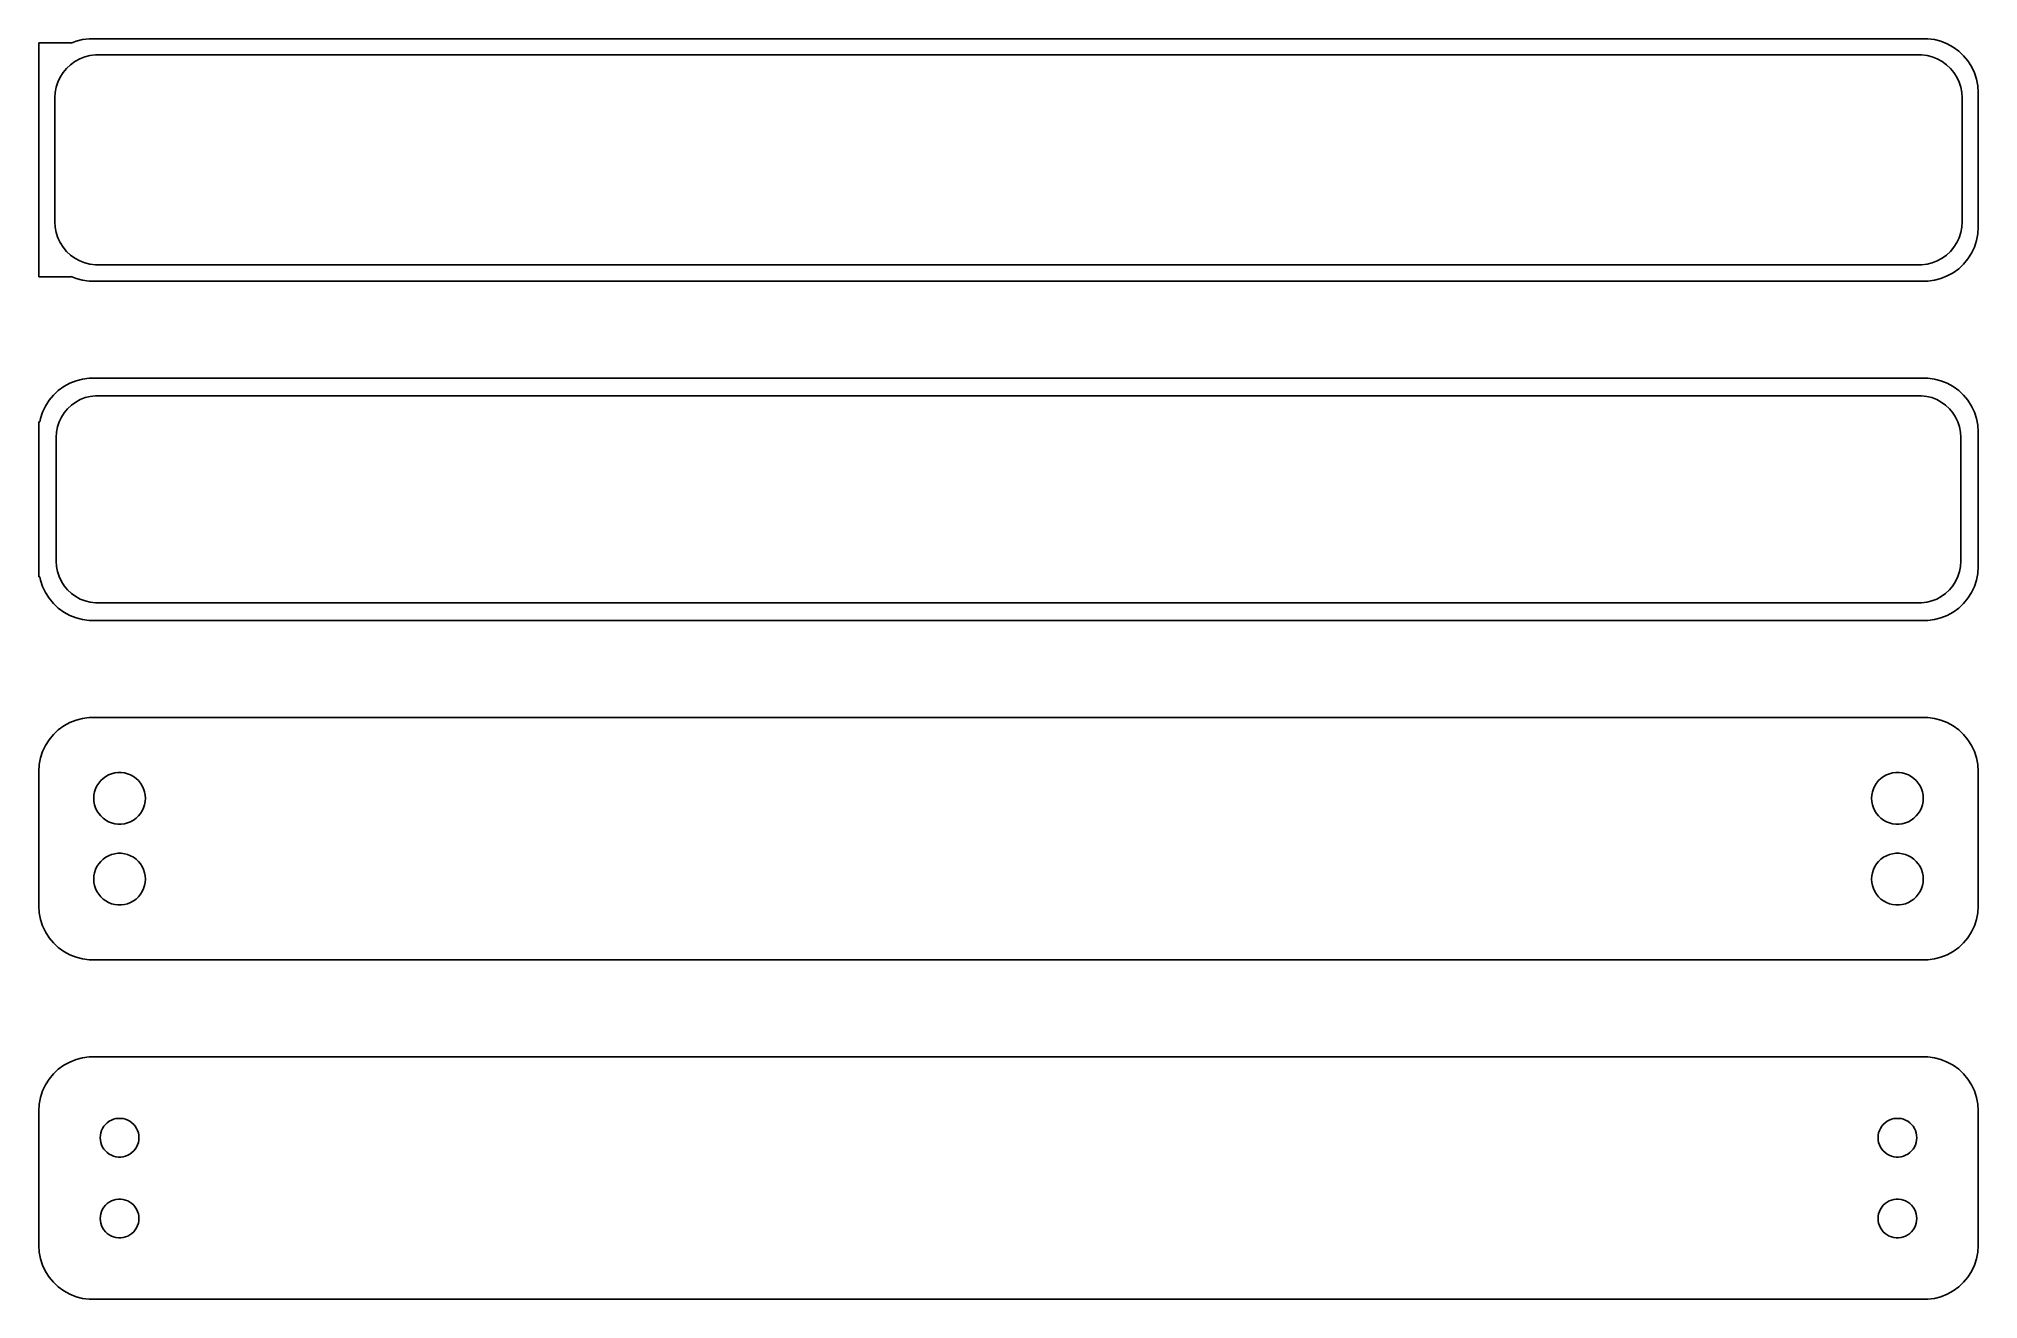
# Model space of a CAD drawing. Header units: metres. Extents: x -90 to 90, y 83 to 200.
import ezdxf

# ---------------------------------------------------------------- set-up
doc = ezdxf.new("R2010")
doc.units = ezdxf.units.M

msp = doc.modelspace()

# ---------------------------------------------------------------- linework, layer by layer
for p, q in [((-87, 199.865), (-90, 199.865)), ((-90, 199.865), (-90, 178.135)), ((-86.5451, 200.005), (-87, 199.825)), ((-87, 199.825), (-87, 199.865)), ((-85.9369, 200.161), (-86.5451, 200.005)), ((-85.3139, 200.24), (-85.9369, 200.161)), ((85.3139, 200.24), (-85.3139, 200.24)), ((85.9369, 200.161), (85.3139, 200.24)), ((86.5451, 200.005), (85.9369, 200.161)), ((87.1289, 199.774), (86.5451, 200.005)), ((-87.0497, 197.832), (-86.6433, 198.127)), ((-86.6433, 198.127), (-86.2031, 198.369)), ((-86.2031, 198.369), (-85.7361, 198.554)), ((-85.7361, 198.554), (-85.2495, 198.679)), ((-85.2495, 198.679), (-84.7512, 198.742)), ((-84.7512, 198.742), (84.7512, 198.742)), ((84.7512, 198.742), (85.2495, 198.679)), ((85.2495, 198.679), (85.7361, 198.554)), ((85.7361, 198.554), (86.2031, 198.369)), ((86.2031, 198.369), (86.6433, 198.127)), ((86.6433, 198.127), (87.0497, 197.832)), ((87.6791, 199.472), (87.1289, 199.774)), ((88.1871, 199.103), (87.6791, 199.472)), ((88.6448, 198.673), (88.1871, 199.103)), ((89.0451, 198.189), (88.6448, 198.673)), ((89.3815, 197.659), (89.0451, 198.189)), ((-88.3743, 195.745), (-88.2191, 196.222)), ((-88.2191, 196.222), (-88.0052, 196.677)), ((-88.0052, 196.677), (-87.7361, 197.101)), ((-87.7361, 197.101), (-87.4159, 197.488)), ((-87.4159, 197.488), (-87.0497, 197.832)), ((87.0497, 197.832), (87.4159, 197.488)), ((87.4159, 197.488), (87.7361, 197.101)), ((87.7361, 197.101), (88.0052, 196.677)), ((88.0052, 196.677), (88.2191, 196.222)), ((88.2191, 196.222), (88.3743, 195.745)), ((89.6489, 197.091), (89.3815, 197.659)), ((89.8429, 196.493), (89.6489, 197.091)), ((89.9606, 195.877), (89.8429, 196.493)), ((-88.5, 194.75), (-88.4685, 195.251)), ((-88.5, 183.25), (-88.5, 194.75)), ((-88.4685, 195.251), (-88.3743, 195.745)), ((88.3743, 195.745), (88.4685, 195.251)), ((88.4685, 195.251), (88.5, 194.75)), ((88.5, 194.75), (88.5, 183.25)), ((90, 195.25), (89.9606, 195.877)), ((90, 182.75), (90, 195.25)), ((-88.4685, 182.749), (-88.5, 183.25)), ((-88.3743, 182.255), (-88.4685, 182.749)), ((-88.2191, 181.778), (-88.3743, 182.255)), ((88.3743, 182.255), (88.2191, 181.778)), ((88.4685, 182.749), (88.3743, 182.255)), ((88.5, 183.25), (88.4685, 182.749)), ((89.8429, 181.507), (89.9606, 182.123)), ((89.9606, 182.123), (90, 182.75)), ((-88.0052, 181.323), (-88.2191, 181.778)), ((-87.7361, 180.899), (-88.0052, 181.323)), ((-87.4159, 180.512), (-87.7361, 180.899)), ((-87.0497, 180.168), (-87.4159, 180.512)), ((-86.6433, 179.873), (-87.0497, 180.168)), ((87.0497, 180.168), (86.6433, 179.873)), ((87.4159, 180.512), (87.0497, 180.168)), ((87.7361, 180.899), (87.4159, 180.512)), ((88.0052, 181.323), (87.7361, 180.899)), ((88.2191, 181.778), (88.0052, 181.323)), ((89.0451, 179.811), (89.3815, 180.341)), ((89.3815, 180.341), (89.6489, 180.909)), ((89.6489, 180.909), (89.8429, 181.507)), ((-86.2031, 179.631), (-86.6433, 179.873)), ((-85.7361, 179.446), (-86.2031, 179.631)), ((-85.2495, 179.321), (-85.7361, 179.446)), ((-84.7512, 179.258), (-85.2495, 179.321)), ((84.7512, 179.258), (-84.7512, 179.258)), ((85.2495, 179.321), (84.7512, 179.258)), ((85.7361, 179.446), (85.2495, 179.321)), ((86.2031, 179.631), (85.7361, 179.446)), ((86.6433, 179.873), (86.2031, 179.631)), ((86.5451, 177.995), (87.1289, 178.226)), ((87.1289, 178.226), (87.6791, 178.528)), ((87.6791, 178.528), (88.1871, 178.897)), ((88.1871, 178.897), (88.6448, 179.327)), ((88.6448, 179.327), (89.0451, 179.811)), ((-90, 178.135), (-87, 178.135)), ((-87, 178.135), (-87, 178.175)), ((-87, 178.175), (-86.5451, 177.995)), ((-86.5451, 177.995), (-85.9369, 177.839)), ((-85.9369, 177.839), (-85.3139, 177.76)), ((-85.3139, 177.76), (85.3139, 177.76)), ((85.3139, 177.76), (85.9369, 177.839)), ((85.9369, 177.839), (86.5451, 177.995)), ((-88.1871, 167.603), (-88.6448, 167.173)), ((-87.6791, 167.972), (-88.1871, 167.603)), ((-87.1289, 168.274), (-87.6791, 167.972)), ((-86.5451, 168.505), (-87.1289, 168.274)), ((-85.9369, 168.661), (-86.5451, 168.505)), ((-85.3139, 168.74), (-85.9369, 168.661)), ((85.3139, 168.74), (-85.3139, 168.74)), ((85.9369, 168.661), (85.3139, 168.74)), ((86.5451, 168.505), (85.9369, 168.661)), ((87.1289, 168.274), (86.5451, 168.505)), ((87.6791, 167.972), (87.1289, 168.274)), ((88.1871, 167.603), (87.6791, 167.972)), ((88.6448, 167.173), (88.1871, 167.603)), ((-89.3815, 166.159), (-89.6489, 165.591)), ((-89.0451, 166.689), (-89.3815, 166.159)), ((-88.6448, 167.173), (-89.0451, 166.689)), ((-87.633, 165.526), (-87.323, 165.901)), ((-87.323, 165.901), (-86.9685, 166.234)), ((-86.9685, 166.234), (-86.5751, 166.52)), ((-86.5751, 166.52), (-86.1489, 166.754)), ((-86.1489, 166.754), (-85.6967, 166.933)), ((-85.6967, 166.933), (-85.2256, 167.054)), ((-85.2256, 167.054), (-84.7432, 167.115)), ((-84.7432, 167.115), (84.7432, 167.115)), ((84.7432, 167.115), (85.2256, 167.054)), ((85.2256, 167.054), (85.6967, 166.933)), ((85.6967, 166.933), (86.1489, 166.754)), ((86.1489, 166.754), (86.5751, 166.52)), ((86.5751, 166.52), (86.9685, 166.234)), ((86.9685, 166.234), (87.323, 165.901)), ((87.323, 165.901), (87.633, 165.526)), ((89.0451, 166.689), (88.6448, 167.173)), ((89.3815, 166.159), (89.0451, 166.689)), ((89.6489, 165.591), (89.3815, 166.159)), ((-89.9, 164.694), (-90, 164.694)), ((-90, 164.694), (-90, 150.306)), ((-89.8429, 164.993), (-89.9, 164.694)), ((-89.6489, 165.591), (-89.8429, 164.993)), ((-88.3421, 163.735), (-88.251, 164.213)), ((-88.251, 164.213), (-88.1007, 164.676)), ((-88.1007, 164.676), (-87.8936, 165.116)), ((-87.8936, 165.116), (-87.633, 165.526)), ((87.633, 165.526), (87.8936, 165.116)), ((87.8936, 165.116), (88.1007, 164.676)), ((88.1007, 164.676), (88.251, 164.213)), ((88.251, 164.213), (88.3421, 163.735)), ((89.8429, 164.993), (89.6489, 165.591)), ((89.9606, 164.377), (89.8429, 164.993)), ((90, 163.75), (89.9606, 164.377)), ((-88.3726, 163.25), (-88.3421, 163.735)), ((-88.3726, 151.75), (-88.3726, 163.25)), ((88.3421, 163.735), (88.3726, 163.25)), ((88.3726, 163.25), (88.3726, 151.75)), ((90, 151.25), (90, 163.75)), ((-88.3421, 151.265), (-88.3726, 151.75)), ((-88.251, 150.787), (-88.3421, 151.265)), ((88.3421, 151.265), (88.251, 150.787)), ((88.3726, 151.75), (88.3421, 151.265)), ((89.9606, 150.623), (90, 151.25)), ((-90, 150.306), (-89.9, 150.306)), ((-89.9, 150.306), (-89.8429, 150.007)), ((-89.8429, 150.007), (-89.6489, 149.409)), ((-89.6489, 149.409), (-89.3815, 148.841)), ((-88.1007, 150.324), (-88.251, 150.787)), ((-87.8936, 149.884), (-88.1007, 150.324)), ((-87.633, 149.474), (-87.8936, 149.884)), ((-87.323, 149.099), (-87.633, 149.474)), ((87.633, 149.474), (87.323, 149.099)), ((87.8936, 149.884), (87.633, 149.474)), ((88.1007, 150.324), (87.8936, 149.884)), ((88.251, 150.787), (88.1007, 150.324)), ((89.3815, 148.841), (89.6489, 149.409)), ((89.6489, 149.409), (89.8429, 150.007)), ((89.8429, 150.007), (89.9606, 150.623)), ((-89.3815, 148.841), (-89.0451, 148.311)), ((-89.0451, 148.311), (-88.6448, 147.827)), ((-88.6448, 147.827), (-88.1871, 147.397)), ((-86.9685, 148.766), (-87.323, 149.099)), ((-86.5751, 148.48), (-86.9685, 148.766)), ((-86.1489, 148.246), (-86.5751, 148.48)), ((-85.6967, 148.067), (-86.1489, 148.246)), ((-85.2256, 147.946), (-85.6967, 148.067)), ((-84.7432, 147.885), (-85.2256, 147.946)), ((84.7432, 147.885), (-84.7432, 147.885)), ((85.2256, 147.946), (84.7432, 147.885)), ((85.6967, 148.067), (85.2256, 147.946)), ((86.1489, 148.246), (85.6967, 148.067)), ((86.5751, 148.48), (86.1489, 148.246)), ((86.9685, 148.766), (86.5751, 148.48)), ((87.323, 149.099), (86.9685, 148.766)), ((88.1871, 147.397), (88.6448, 147.827)), ((88.6448, 147.827), (89.0451, 148.311)), ((89.0451, 148.311), (89.3815, 148.841)), ((-88.1871, 147.397), (-87.6791, 147.028)), ((-87.6791, 147.028), (-87.1289, 146.726)), ((-87.1289, 146.726), (-86.5451, 146.495)), ((-86.5451, 146.495), (-85.9369, 146.339)), ((-85.9369, 146.339), (-85.3139, 146.26)), ((-85.3139, 146.26), (85.3139, 146.26)), ((85.3139, 146.26), (85.9369, 146.339)), ((85.9369, 146.339), (86.5451, 146.495)), ((86.5451, 146.495), (87.1289, 146.726)), ((87.1289, 146.726), (87.6791, 147.028)), ((87.6791, 147.028), (88.1871, 147.397)), ((-86.5451, 137.005), (-87.1289, 136.774)), ((-85.9369, 137.161), (-86.5451, 137.005)), ((-85.3139, 137.24), (-85.9369, 137.161)), ((85.3139, 137.24), (-85.3139, 137.24)), ((85.9369, 137.161), (85.3139, 137.24)), ((86.5451, 137.005), (85.9369, 137.161)), ((87.1289, 136.774), (86.5451, 137.005)), ((-89.0451, 135.189), (-89.3815, 134.659)), ((-88.6448, 135.673), (-89.0451, 135.189)), ((-88.1871, 136.103), (-88.6448, 135.673)), ((-87.6791, 136.472), (-88.1871, 136.103)), ((-87.1289, 136.774), (-87.6791, 136.472)), ((87.6791, 136.472), (87.1289, 136.774)), ((88.1871, 136.103), (87.6791, 136.472)), ((88.6448, 135.673), (88.1871, 136.103)), ((89.0451, 135.189), (88.6448, 135.673)), ((89.3815, 134.659), (89.0451, 135.189)), ((-89.8429, 133.493), (-89.9606, 132.877)), ((-89.6489, 134.091), (-89.8429, 133.493)), ((-89.3815, 134.659), (-89.6489, 134.091)), ((89.6489, 134.091), (89.3815, 134.659)), ((89.8429, 133.493), (89.6489, 134.091)), ((89.9606, 132.877), (89.8429, 133.493)), ((-89.9606, 132.877), (-90, 132.25)), ((-90, 132.25), (-90, 119.75)), ((-84.2495, 131.393), (-84.0298, 131.599)), ((-84.0298, 131.599), (-83.786, 131.776)), ((-83.786, 131.776), (-83.5219, 131.922)), ((-83.5219, 131.922), (-83.2416, 132.033)), ((-83.2416, 132.033), (-82.9497, 132.107)), ((-82.9497, 132.107), (-82.6507, 132.145)), ((-82.6507, 132.145), (-82.3493, 132.145)), ((-82.3493, 132.145), (-82.0503, 132.107)), ((-82.0503, 132.107), (-81.7584, 132.033)), ((-81.7584, 132.033), (-81.4781, 131.922)), ((-81.4781, 131.922), (-81.214, 131.776)), ((-81.214, 131.776), (-80.9702, 131.599)), ((-80.9702, 131.599), (-80.7505, 131.393)), ((80.7505, 131.393), (80.9702, 131.599)), ((80.9702, 131.599), (81.214, 131.776)), ((81.214, 131.776), (81.4781, 131.922)), ((81.4781, 131.922), (81.7584, 132.033)), ((81.7584, 132.033), (82.0503, 132.107)), ((82.0503, 132.107), (82.3493, 132.145)), ((82.3493, 132.145), (82.6507, 132.145)), ((82.6507, 132.145), (82.9497, 132.107)), ((82.9497, 132.107), (83.2416, 132.033)), ((83.2416, 132.033), (83.5219, 131.922)), ((83.5219, 131.922), (83.786, 131.776)), ((83.786, 131.776), (84.0298, 131.599)), ((84.0298, 131.599), (84.2495, 131.393)), ((90, 132.25), (89.9606, 132.877)), ((90, 119.75), (90, 132.25)), ((-84.9, 129.75), (-84.8811, 130.051)), ((-84.8811, 129.449), (-84.9, 129.75)), ((-84.8811, 130.051), (-84.8246, 130.347)), ((-84.8246, 130.347), (-84.7315, 130.633)), ((-84.7315, 130.633), (-84.6031, 130.906)), ((-84.6031, 130.906), (-84.4416, 131.161)), ((-84.4416, 131.161), (-84.2495, 131.393)), ((-80.7505, 131.393), (-80.5583, 131.161)), ((-80.5583, 131.161), (-80.3969, 130.906)), ((-80.3969, 130.906), (-80.2685, 130.633)), ((-80.2685, 130.633), (-80.1754, 130.347)), ((-80.1754, 130.347), (-80.1189, 130.051)), ((-80.1189, 130.051), (-80.1, 129.75)), ((-80.1, 129.75), (-80.1189, 129.449)), ((80.1, 129.75), (80.1189, 130.051)), ((80.1189, 129.449), (80.1, 129.75)), ((80.1189, 130.051), (80.1754, 130.347)), ((80.1754, 130.347), (80.2685, 130.633)), ((80.2685, 130.633), (80.3969, 130.906)), ((80.3969, 130.906), (80.5583, 131.161)), ((80.5583, 131.161), (80.7505, 131.393)), ((84.2495, 131.393), (84.4416, 131.161)), ((84.4416, 131.161), (84.6031, 130.906)), ((84.6031, 130.906), (84.7315, 130.633)), ((84.7315, 130.633), (84.8246, 130.347)), ((84.8246, 130.347), (84.8811, 130.051)), ((84.8811, 130.051), (84.9, 129.75)), ((84.9, 129.75), (84.8811, 129.449)), ((-84.8246, 129.153), (-84.8811, 129.449)), ((-84.7315, 128.867), (-84.8246, 129.153)), ((-84.6031, 128.594), (-84.7315, 128.867)), ((-84.4416, 128.339), (-84.6031, 128.594)), ((-84.2495, 128.107), (-84.4416, 128.339)), ((-84.0298, 127.901), (-84.2495, 128.107)), ((-83.786, 127.724), (-84.0298, 127.901)), ((-80.9702, 127.901), (-81.214, 127.724)), ((-80.7505, 128.107), (-80.9702, 127.901)), ((-80.5583, 128.339), (-80.7505, 128.107)), ((-80.3969, 128.594), (-80.5583, 128.339)), ((-80.2685, 128.867), (-80.3969, 128.594)), ((-80.1754, 129.153), (-80.2685, 128.867)), ((-80.1189, 129.449), (-80.1754, 129.153)), ((80.1754, 129.153), (80.1189, 129.449)), ((80.2685, 128.867), (80.1754, 129.153)), ((80.3969, 128.594), (80.2685, 128.867)), ((80.5583, 128.339), (80.3969, 128.594)), ((80.7505, 128.107), (80.5583, 128.339)), ((80.9702, 127.901), (80.7505, 128.107)), ((81.214, 127.724), (80.9702, 127.901)), ((84.0298, 127.901), (83.786, 127.724)), ((84.2495, 128.107), (84.0298, 127.901)), ((84.4416, 128.339), (84.2495, 128.107)), ((84.6031, 128.594), (84.4416, 128.339)), ((84.7315, 128.867), (84.6031, 128.594)), ((84.8246, 129.153), (84.7315, 128.867)), ((84.8811, 129.449), (84.8246, 129.153)), ((-83.5219, 127.578), (-83.786, 127.724)), ((-83.2416, 127.467), (-83.5219, 127.578)), ((-82.9497, 127.393), (-83.2416, 127.467)), ((-82.6507, 127.355), (-82.9497, 127.393)), ((-82.3493, 127.355), (-82.6507, 127.355)), ((-82.0503, 127.393), (-82.3493, 127.355)), ((-81.7584, 127.467), (-82.0503, 127.393)), ((-81.4781, 127.578), (-81.7584, 127.467)), ((-81.214, 127.724), (-81.4781, 127.578)), ((81.4781, 127.578), (81.214, 127.724)), ((81.7584, 127.467), (81.4781, 127.578)), ((82.0503, 127.393), (81.7584, 127.467)), ((82.3493, 127.355), (82.0503, 127.393)), ((82.6507, 127.355), (82.3493, 127.355)), ((82.9497, 127.393), (82.6507, 127.355)), ((83.2416, 127.467), (82.9497, 127.393)), ((83.5219, 127.578), (83.2416, 127.467)), ((83.786, 127.724), (83.5219, 127.578)), ((-84.0298, 124.099), (-83.786, 124.276)), ((-83.786, 124.276), (-83.5219, 124.422)), ((-83.5219, 124.422), (-83.2416, 124.533)), ((-83.2416, 124.533), (-82.9497, 124.607)), ((-82.9497, 124.607), (-82.6507, 124.645)), ((-82.6507, 124.645), (-82.3493, 124.645)), ((-82.3493, 124.645), (-82.0503, 124.607)), ((-82.0503, 124.607), (-81.7584, 124.533)), ((-81.7584, 124.533), (-81.4781, 124.422)), ((-81.4781, 124.422), (-81.214, 124.276)), ((-81.214, 124.276), (-80.9702, 124.099)), ((80.9702, 124.099), (81.214, 124.276)), ((81.214, 124.276), (81.4781, 124.422)), ((81.4781, 124.422), (81.7584, 124.533)), ((81.7584, 124.533), (82.0503, 124.607)), ((82.0503, 124.607), (82.3493, 124.645)), ((82.3493, 124.645), (82.6507, 124.645)), ((82.6507, 124.645), (82.9497, 124.607)), ((82.9497, 124.607), (83.2416, 124.533)), ((83.2416, 124.533), (83.5219, 124.422)), ((83.5219, 124.422), (83.786, 124.276)), ((83.786, 124.276), (84.0298, 124.099)), ((-84.9, 122.25), (-84.8811, 122.551)), ((-84.8811, 122.551), (-84.8246, 122.847)), ((-84.8246, 122.847), (-84.7315, 123.133)), ((-84.7315, 123.133), (-84.6031, 123.406)), ((-84.6031, 123.406), (-84.4416, 123.661)), ((-84.4416, 123.661), (-84.2495, 123.893)), ((-84.2495, 123.893), (-84.0298, 124.099)), ((-80.9702, 124.099), (-80.7505, 123.893)), ((-80.7505, 123.893), (-80.5583, 123.661)), ((-80.5583, 123.661), (-80.3969, 123.406)), ((-80.3969, 123.406), (-80.2685, 123.133)), ((-80.2685, 123.133), (-80.1754, 122.847)), ((-80.1754, 122.847), (-80.1189, 122.551)), ((-80.1189, 122.551), (-80.1, 122.25)), ((80.1, 122.25), (80.1189, 122.551)), ((80.1189, 122.551), (80.1754, 122.847)), ((80.1754, 122.847), (80.2685, 123.133)), ((80.2685, 123.133), (80.3969, 123.406)), ((80.3969, 123.406), (80.5583, 123.661)), ((80.5583, 123.661), (80.7505, 123.893)), ((80.7505, 123.893), (80.9702, 124.099)), ((84.0298, 124.099), (84.2495, 123.893)), ((84.2495, 123.893), (84.4416, 123.661)), ((84.4416, 123.661), (84.6031, 123.406)), ((84.6031, 123.406), (84.7315, 123.133)), ((84.7315, 123.133), (84.8246, 122.847)), ((84.8246, 122.847), (84.8811, 122.551)), ((84.8811, 122.551), (84.9, 122.25)), ((-84.8811, 121.949), (-84.9, 122.25)), ((-84.8246, 121.653), (-84.8811, 121.949)), ((-84.7315, 121.367), (-84.8246, 121.653)), ((-84.6031, 121.094), (-84.7315, 121.367)), ((-84.4416, 120.839), (-84.6031, 121.094)), ((-84.2495, 120.607), (-84.4416, 120.839)), ((-84.0298, 120.401), (-84.2495, 120.607)), ((-80.7505, 120.607), (-80.9702, 120.401)), ((-80.5583, 120.839), (-80.7505, 120.607)), ((-80.3969, 121.094), (-80.5583, 120.839)), ((-80.2685, 121.367), (-80.3969, 121.094)), ((-80.1754, 121.653), (-80.2685, 121.367)), ((-80.1189, 121.949), (-80.1754, 121.653)), ((-80.1, 122.25), (-80.1189, 121.949)), ((80.1189, 121.949), (80.1, 122.25)), ((80.1754, 121.653), (80.1189, 121.949)), ((80.2685, 121.367), (80.1754, 121.653)), ((80.3969, 121.094), (80.2685, 121.367)), ((80.5583, 120.839), (80.3969, 121.094)), ((80.7505, 120.607), (80.5583, 120.839)), ((80.9702, 120.401), (80.7505, 120.607)), ((84.2495, 120.607), (84.0298, 120.401)), ((84.4416, 120.839), (84.2495, 120.607)), ((84.6031, 121.094), (84.4416, 120.839)), ((84.7315, 121.367), (84.6031, 121.094)), ((84.8246, 121.653), (84.7315, 121.367)), ((84.8811, 121.949), (84.8246, 121.653)), ((84.9, 122.25), (84.8811, 121.949)), ((-90, 119.75), (-89.9606, 119.123)), ((-89.9606, 119.123), (-89.8429, 118.507)), ((-83.786, 120.224), (-84.0298, 120.401)), ((-83.5219, 120.078), (-83.786, 120.224)), ((-83.2416, 119.967), (-83.5219, 120.078)), ((-82.9497, 119.893), (-83.2416, 119.967)), ((-82.6507, 119.855), (-82.9497, 119.893)), ((-82.3493, 119.855), (-82.6507, 119.855)), ((-82.0503, 119.893), (-82.3493, 119.855)), ((-81.7584, 119.967), (-82.0503, 119.893)), ((-81.4781, 120.078), (-81.7584, 119.967)), ((-81.214, 120.224), (-81.4781, 120.078)), ((-80.9702, 120.401), (-81.214, 120.224)), ((81.214, 120.224), (80.9702, 120.401)), ((81.4781, 120.078), (81.214, 120.224)), ((81.7584, 119.967), (81.4781, 120.078)), ((82.0503, 119.893), (81.7584, 119.967)), ((82.3493, 119.855), (82.0503, 119.893)), ((82.6507, 119.855), (82.3493, 119.855)), ((82.9497, 119.893), (82.6507, 119.855)), ((83.2416, 119.967), (82.9497, 119.893)), ((83.5219, 120.078), (83.2416, 119.967)), ((83.786, 120.224), (83.5219, 120.078)), ((84.0298, 120.401), (83.786, 120.224)), ((89.8429, 118.507), (89.9606, 119.123)), ((89.9606, 119.123), (90, 119.75)), ((-89.8429, 118.507), (-89.6489, 117.909)), ((-89.6489, 117.909), (-89.3815, 117.341)), ((-89.3815, 117.341), (-89.0451, 116.811)), ((89.0451, 116.811), (89.3815, 117.341)), ((89.3815, 117.341), (89.6489, 117.909)), ((89.6489, 117.909), (89.8429, 118.507)), ((-89.0451, 116.811), (-88.6448, 116.327)), ((-88.6448, 116.327), (-88.1871, 115.897)), ((-88.1871, 115.897), (-87.6791, 115.528)), ((-87.6791, 115.528), (-87.1289, 115.226)), ((-87.1289, 115.226), (-86.5451, 114.995)), ((86.5451, 114.995), (87.1289, 115.226)), ((87.1289, 115.226), (87.6791, 115.528)), ((87.6791, 115.528), (88.1871, 115.897)), ((88.1871, 115.897), (88.6448, 116.327)), ((88.6448, 116.327), (89.0451, 116.811)), ((-86.5451, 114.995), (-85.9369, 114.839)), ((-85.9369, 114.839), (-85.3139, 114.76)), ((-85.3139, 114.76), (85.3139, 114.76)), ((85.3139, 114.76), (85.9369, 114.839)), ((85.9369, 114.839), (86.5451, 114.995)), ((-88.1871, 104.603), (-88.6448, 104.173)), ((-87.6791, 104.972), (-88.1871, 104.603)), ((-87.1289, 105.274), (-87.6791, 104.972)), ((-86.5451, 105.505), (-87.1289, 105.274)), ((-85.9369, 105.661), (-86.5451, 105.505)), ((-85.3139, 105.74), (-85.9369, 105.661)), ((85.3139, 105.74), (-85.3139, 105.74)), ((85.9369, 105.661), (85.3139, 105.74)), ((86.5451, 105.505), (85.9369, 105.661)), ((87.1289, 105.274), (86.5451, 105.505)), ((87.6791, 104.972), (87.1289, 105.274)), ((88.1871, 104.603), (87.6791, 104.972)), ((88.6448, 104.173), (88.1871, 104.603)), ((-89.3815, 103.159), (-89.6489, 102.591)), ((-89.0451, 103.689), (-89.3815, 103.159)), ((-88.6448, 104.173), (-89.0451, 103.689)), ((89.0451, 103.689), (88.6448, 104.173)), ((89.3815, 103.159), (89.0451, 103.689)), ((89.6489, 102.591), (89.3815, 103.159)), ((-89.9606, 101.377), (-90, 100.75)), ((-89.8429, 101.993), (-89.9606, 101.377)), ((-89.6489, 102.591), (-89.8429, 101.993)), ((89.8429, 101.993), (89.6489, 102.591)), ((89.9606, 101.377), (89.8429, 101.993)), ((90, 100.75), (89.9606, 101.377)), ((-90, 100.75), (-90, 88.25)), ((-84.1736, 98.9126), (-84.0773, 99.1171)), ((-84.0773, 99.1171), (-83.9562, 99.308)), ((-83.9562, 99.308), (-83.8121, 99.4822)), ((-83.8121, 99.4822), (-83.6474, 99.6369)), ((-83.6474, 99.6369), (-83.4645, 99.7698)), ((-83.4645, 99.7698), (-83.2664, 99.8787)), ((-83.2664, 99.8787), (-83.0562, 99.9619)), ((-83.0562, 99.9619), (-82.8373, 100.018)), ((-82.8373, 100.018), (-82.613, 100.046)), ((-82.613, 100.046), (-82.387, 100.046)), ((-82.387, 100.046), (-82.1627, 100.018)), ((-82.1627, 100.018), (-81.9438, 99.9619)), ((-81.9438, 99.9619), (-81.7336, 99.8787)), ((-81.7336, 99.8787), (-81.5355, 99.7698)), ((-81.5355, 99.7698), (-81.3526, 99.6369)), ((-81.3526, 99.6369), (-81.1879, 99.4822)), ((-81.1879, 99.4822), (-81.0438, 99.308)), ((-81.0438, 99.308), (-80.9226, 99.1171)), ((-80.9226, 99.1171), (-80.8264, 98.9126)), ((80.8264, 98.9126), (80.9226, 99.1171)), ((80.9226, 99.1171), (81.0438, 99.308)), ((81.0438, 99.308), (81.1879, 99.4822)), ((81.1879, 99.4822), (81.3526, 99.6369)), ((81.3526, 99.6369), (81.5355, 99.7698)), ((81.5355, 99.7698), (81.7336, 99.8787)), ((81.7336, 99.8787), (81.9438, 99.9619)), ((81.9438, 99.9619), (82.1627, 100.018)), ((82.1627, 100.018), (82.387, 100.046)), ((82.387, 100.046), (82.613, 100.046)), ((82.613, 100.046), (82.8373, 100.018)), ((82.8373, 100.018), (83.0562, 99.9619)), ((83.0562, 99.9619), (83.2664, 99.8787)), ((83.2664, 99.8787), (83.4645, 99.7698)), ((83.4645, 99.7698), (83.6474, 99.6369)), ((83.6474, 99.6369), (83.8121, 99.4822)), ((83.8121, 99.4822), (83.9562, 99.308)), ((83.9562, 99.308), (84.0773, 99.1171)), ((84.0773, 99.1171), (84.1736, 98.9126)), ((90, 88.25), (90, 100.75)), ((-84.3, 98.25), (-84.2858, 98.4756)), ((-84.2858, 98.0244), (-84.3, 98.25)), ((-84.2858, 98.4756), (-84.2434, 98.6976)), ((-84.2434, 97.8024), (-84.2858, 98.0244)), ((-84.2434, 98.6976), (-84.1736, 98.9126)), ((-84.1736, 97.5874), (-84.2434, 97.8024)), ((-84.0773, 97.3828), (-84.1736, 97.5874)), ((-83.9562, 97.192), (-84.0773, 97.3828)), ((-80.9226, 97.3828), (-81.0438, 97.192)), ((-80.8264, 97.5874), (-80.9226, 97.3828)), ((-80.8264, 98.9126), (-80.7565, 98.6976)), ((-80.7565, 97.8024), (-80.8264, 97.5874)), ((-80.7565, 98.6976), (-80.7142, 98.4756)), ((-80.7142, 98.0244), (-80.7565, 97.8024)), ((-80.7142, 98.4756), (-80.7, 98.25)), ((-80.7, 98.25), (-80.7142, 98.0244)), ((80.7, 98.25), (80.7142, 98.4756)), ((80.7142, 98.0244), (80.7, 98.25)), ((80.7142, 98.4756), (80.7565, 98.6976)), ((80.7565, 97.8024), (80.7142, 98.0244)), ((80.7565, 98.6976), (80.8264, 98.9126)), ((80.8264, 97.5874), (80.7565, 97.8024)), ((80.9226, 97.3828), (80.8264, 97.5874)), ((81.0438, 97.192), (80.9226, 97.3828)), ((84.0773, 97.3828), (83.9562, 97.192)), ((84.1736, 97.5874), (84.0773, 97.3828)), ((84.1736, 98.9126), (84.2434, 98.6976)), ((84.2434, 97.8024), (84.1736, 97.5874)), ((84.2434, 98.6976), (84.2858, 98.4756)), ((84.2858, 98.0244), (84.2434, 97.8024)), ((84.2858, 98.4756), (84.3, 98.25)), ((84.3, 98.25), (84.2858, 98.0244)), ((-83.8121, 97.0178), (-83.9562, 97.192)), ((-83.6474, 96.8631), (-83.8121, 97.0178)), ((-83.4645, 96.7302), (-83.6474, 96.8631)), ((-83.2664, 96.6213), (-83.4645, 96.7302)), ((-83.0562, 96.5381), (-83.2664, 96.6213)), ((-82.8373, 96.4819), (-83.0562, 96.5381)), ((-82.613, 96.4536), (-82.8373, 96.4819)), ((-82.387, 96.4536), (-82.613, 96.4536)), ((-82.1627, 96.4819), (-82.387, 96.4536)), ((-81.9438, 96.5381), (-82.1627, 96.4819)), ((-81.7336, 96.6213), (-81.9438, 96.5381)), ((-81.5355, 96.7302), (-81.7336, 96.6213)), ((-81.3526, 96.8631), (-81.5355, 96.7302)), ((-81.1879, 97.0178), (-81.3526, 96.8631)), ((-81.0438, 97.192), (-81.1879, 97.0178)), ((81.1879, 97.0178), (81.0438, 97.192)), ((81.3526, 96.8631), (81.1879, 97.0178)), ((81.5355, 96.7302), (81.3526, 96.8631)), ((81.7336, 96.6213), (81.5355, 96.7302)), ((81.9438, 96.5381), (81.7336, 96.6213)), ((82.1627, 96.4819), (81.9438, 96.5381)), ((82.387, 96.4536), (82.1627, 96.4819)), ((82.613, 96.4536), (82.387, 96.4536)), ((82.8373, 96.4819), (82.613, 96.4536)), ((83.0562, 96.5381), (82.8373, 96.4819)), ((83.2664, 96.6213), (83.0562, 96.5381)), ((83.4645, 96.7302), (83.2664, 96.6213)), ((83.6474, 96.8631), (83.4645, 96.7302)), ((83.8121, 97.0178), (83.6474, 96.8631)), ((83.9562, 97.192), (83.8121, 97.0178)), ((-84.0773, 91.6172), (-83.9562, 91.808)), ((-83.9562, 91.808), (-83.8121, 91.9822)), ((-83.8121, 91.9822), (-83.6474, 92.1369)), ((-83.6474, 92.1369), (-83.4645, 92.2698)), ((-83.4645, 92.2698), (-83.2664, 92.3787)), ((-83.2664, 92.3787), (-83.0562, 92.4619)), ((-83.0562, 92.4619), (-82.8373, 92.5181)), ((-82.8373, 92.5181), (-82.613, 92.5464)), ((-82.613, 92.5464), (-82.387, 92.5464)), ((-82.387, 92.5464), (-82.1627, 92.5181)), ((-82.1627, 92.5181), (-81.9438, 92.4619)), ((-81.9438, 92.4619), (-81.7336, 92.3787)), ((-81.7336, 92.3787), (-81.5355, 92.2698)), ((-81.5355, 92.2698), (-81.3526, 92.1369)), ((-81.3526, 92.1369), (-81.1879, 91.9822)), ((-81.1879, 91.9822), (-81.0438, 91.808)), ((-81.0438, 91.808), (-80.9226, 91.6172)), ((80.9226, 91.6172), (81.0438, 91.808)), ((81.0438, 91.808), (81.1879, 91.9822)), ((81.1879, 91.9822), (81.3526, 92.1369)), ((81.3526, 92.1369), (81.5355, 92.2698)), ((81.5355, 92.2698), (81.7336, 92.3787)), ((81.7336, 92.3787), (81.9438, 92.4619)), ((81.9438, 92.4619), (82.1627, 92.5181)), ((82.1627, 92.5181), (82.387, 92.5464)), ((82.387, 92.5464), (82.613, 92.5464)), ((82.613, 92.5464), (82.8373, 92.5181)), ((82.8373, 92.5181), (83.0562, 92.4619)), ((83.0562, 92.4619), (83.2664, 92.3787)), ((83.2664, 92.3787), (83.4645, 92.2698)), ((83.4645, 92.2698), (83.6474, 92.1369)), ((83.6474, 92.1369), (83.8121, 91.9822)), ((83.8121, 91.9822), (83.9562, 91.808)), ((83.9562, 91.808), (84.0773, 91.6172)), ((-84.3, 90.75), (-84.2858, 90.9756)), ((-84.2858, 90.5244), (-84.3, 90.75)), ((-84.2858, 90.9756), (-84.2434, 91.1976)), ((-84.2434, 90.3024), (-84.2858, 90.5244)), ((-84.2434, 91.1976), (-84.1736, 91.4126)), ((-84.1736, 90.0874), (-84.2434, 90.3024)), ((-84.1736, 91.4126), (-84.0773, 91.6172)), ((-84.0773, 89.8829), (-84.1736, 90.0874)), ((-80.9226, 91.6172), (-80.8264, 91.4126)), ((-80.8264, 90.0874), (-80.9226, 89.8829)), ((-80.8264, 91.4126), (-80.7565, 91.1976)), ((-80.7565, 90.3024), (-80.8264, 90.0874)), ((-80.7565, 91.1976), (-80.7142, 90.9756)), ((-80.7142, 90.5244), (-80.7565, 90.3024)), ((-80.7142, 90.9756), (-80.7, 90.75)), ((-80.7, 90.75), (-80.7142, 90.5244)), ((80.7, 90.75), (80.7142, 90.9756)), ((80.7142, 90.5244), (80.7, 90.75)), ((80.7142, 90.9756), (80.7565, 91.1976)), ((80.7565, 90.3024), (80.7142, 90.5244)), ((80.7565, 91.1976), (80.8264, 91.4126)), ((80.8264, 90.0874), (80.7565, 90.3024)), ((80.8264, 91.4126), (80.9226, 91.6172)), ((80.9226, 89.8829), (80.8264, 90.0874)), ((84.0773, 91.6172), (84.1736, 91.4126)), ((84.1736, 90.0874), (84.0773, 89.8829)), ((84.1736, 91.4126), (84.2434, 91.1976)), ((84.2434, 90.3024), (84.1736, 90.0874)), ((84.2434, 91.1976), (84.2858, 90.9756)), ((84.2858, 90.5244), (84.2434, 90.3024)), ((84.2858, 90.9756), (84.3, 90.75)), ((84.3, 90.75), (84.2858, 90.5244)), ((-90, 88.25), (-89.9606, 87.6233)), ((-83.9562, 89.692), (-84.0773, 89.8829)), ((-83.8121, 89.5178), (-83.9562, 89.692)), ((-83.6474, 89.3631), (-83.8121, 89.5178)), ((-83.4645, 89.2302), (-83.6474, 89.3631)), ((-83.2664, 89.1213), (-83.4645, 89.2302)), ((-83.0562, 89.0381), (-83.2664, 89.1213)), ((-82.8373, 88.9819), (-83.0562, 89.0381)), ((-82.613, 88.9536), (-82.8373, 88.9819)), ((-82.387, 88.9536), (-82.613, 88.9536)), ((-82.1627, 88.9819), (-82.387, 88.9536)), ((-81.9438, 89.0381), (-82.1627, 88.9819)), ((-81.7336, 89.1213), (-81.9438, 89.0381)), ((-81.5355, 89.2302), (-81.7336, 89.1213)), ((-81.3526, 89.3631), (-81.5355, 89.2302)), ((-81.1879, 89.5178), (-81.3526, 89.3631)), ((-81.0438, 89.692), (-81.1879, 89.5178)), ((-80.9226, 89.8829), (-81.0438, 89.692)), ((81.0438, 89.692), (80.9226, 89.8829)), ((81.1879, 89.5178), (81.0438, 89.692)), ((81.3526, 89.3631), (81.1879, 89.5178)), ((81.5355, 89.2302), (81.3526, 89.3631)), ((81.7336, 89.1213), (81.5355, 89.2302)), ((81.9438, 89.0381), (81.7336, 89.1213)), ((82.1627, 88.9819), (81.9438, 89.0381)), ((82.387, 88.9536), (82.1627, 88.9819)), ((82.613, 88.9536), (82.387, 88.9536)), ((82.8373, 88.9819), (82.613, 88.9536)), ((83.0562, 89.0381), (82.8373, 88.9819)), ((83.2664, 89.1213), (83.0562, 89.0381)), ((83.4645, 89.2302), (83.2664, 89.1213)), ((83.6474, 89.3631), (83.4645, 89.2302)), ((83.8121, 89.5178), (83.6474, 89.3631)), ((83.9562, 89.692), (83.8121, 89.5178)), ((84.0773, 89.8829), (83.9562, 89.692)), ((89.9606, 87.6233), (90, 88.25)), ((-89.9606, 87.6233), (-89.8429, 87.0066)), ((-89.8429, 87.0066), (-89.6489, 86.4094)), ((-89.6489, 86.4094), (-89.3815, 85.8412)), ((89.3815, 85.8412), (89.6489, 86.4094)), ((89.6489, 86.4094), (89.8429, 87.0066)), ((89.8429, 87.0066), (89.9606, 87.6233)), ((-89.3815, 85.8412), (-89.0451, 85.3111)), ((-89.0451, 85.3111), (-88.6448, 84.8273)), ((-88.6448, 84.8273), (-88.1871, 84.3974)), ((88.1871, 84.3974), (88.6448, 84.8273)), ((88.6448, 84.8273), (89.0451, 85.3111)), ((89.0451, 85.3111), (89.3815, 85.8412)), ((-88.1871, 84.3974), (-87.6791, 84.0284)), ((-87.6791, 84.0284), (-87.1289, 83.7259)), ((-87.1289, 83.7259), (-86.5451, 83.4947)), ((-86.5451, 83.4947), (-85.9369, 83.3386)), ((-85.9369, 83.3386), (-85.3139, 83.2599)), ((-85.3139, 83.2599), (85.3139, 83.2599)), ((85.3139, 83.2599), (85.9369, 83.3386)), ((85.9369, 83.3386), (86.5451, 83.4947)), ((86.5451, 83.4947), (87.1289, 83.7259)), ((87.1289, 83.7259), (87.6791, 84.0284)), ((87.6791, 84.0284), (88.1871, 84.3974))]:
    msp.add_line(p, q)

doc.saveas('drawing.dxf')
